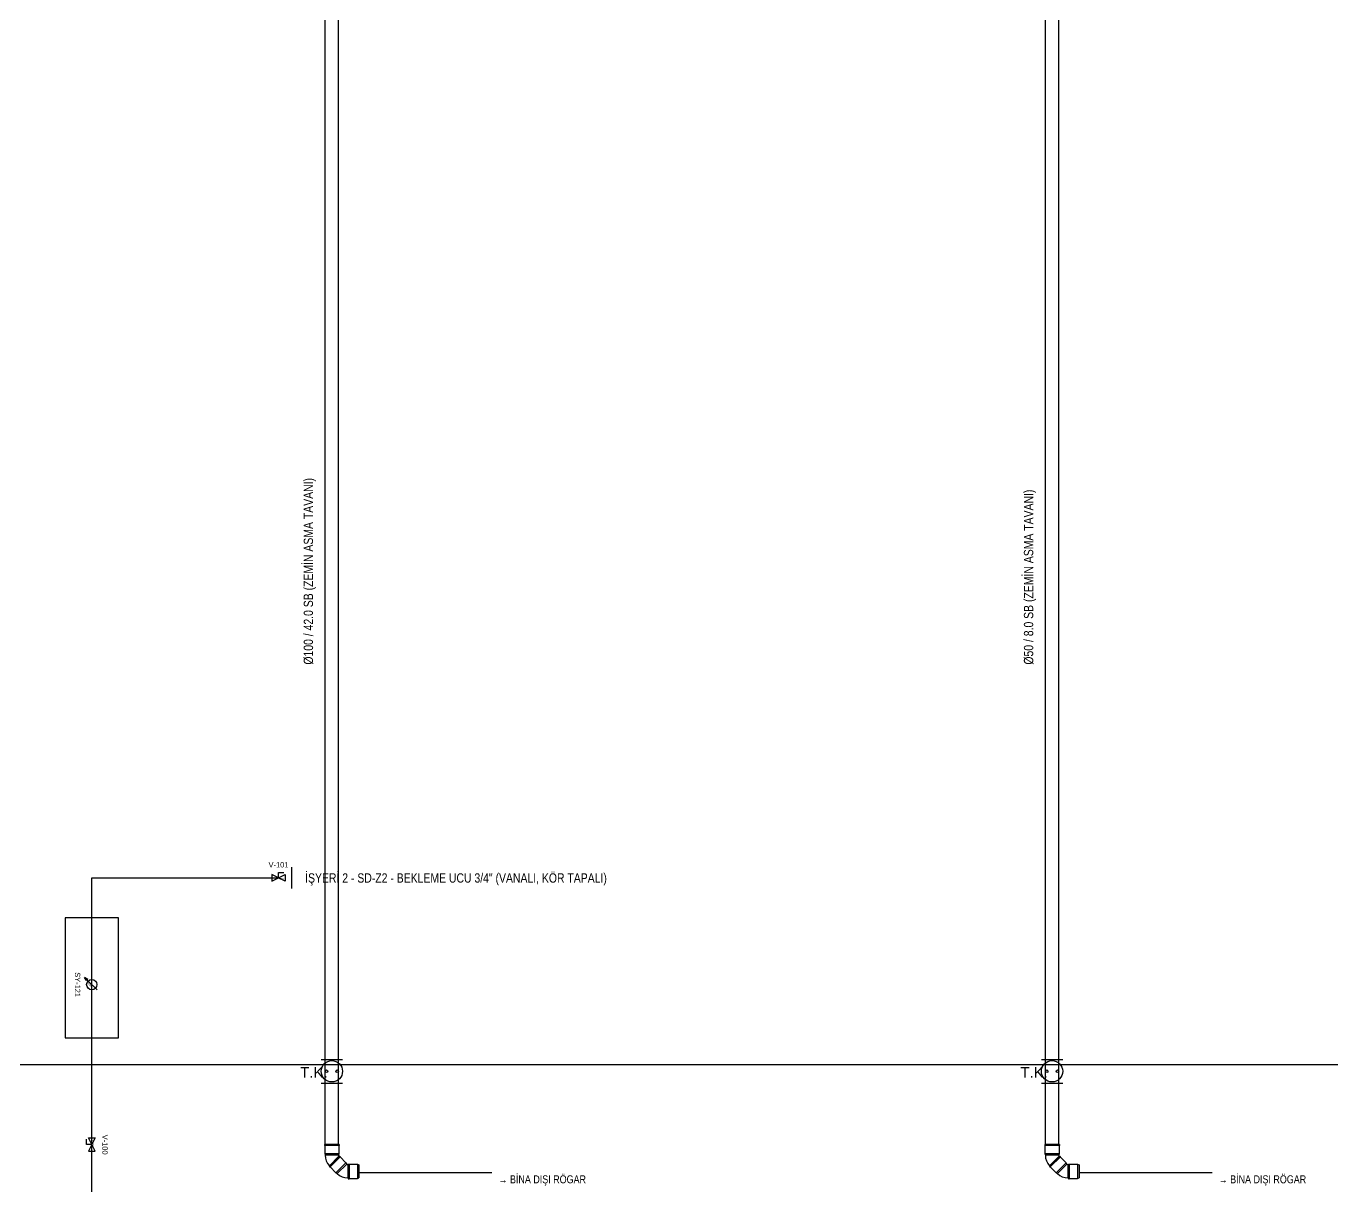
# Model space of a CAD drawing. Header units: centimetres. Extents: x 247996 to 314900, y -468471 to -440326.
# Drawn here: x 264051 to 265030, y -445941 to -445071 of the extents above; entities that cross this region are included whole.
import ezdxf
from ezdxf.enums import TextEntityAlignment as Align

# ---------------------------------------------------------------- set-up
doc = ezdxf.new("R2010")
doc.units = ezdxf.units.CM
doc.linetypes.add('0', pattern=[500, 500])
doc.layers.add('SCOTT-MTY-PISSU-CAP', color=211, linetype='Continuous', lineweight=30)
doc.layers.add('SCOTT-MTY-SOGUKSU-BORU', color=5, linetype='0', lineweight=30)
for name, color, linetype in [('SCOTT-MTY-PVC', 43, 'Continuous'), ('SCOTT-MTY-ROGAR', 5, 'Continuous'), ('SCOTT-MTY-SAYAC', 3, 'Continuous'), ('SCOTT-MTY-SEMA', 8, 'Continuous'), ('SCOTT-MTY-TES-YAZI', 7, 'Continuous'), ('SCOTT-MTY-VANA', 1, 'Continuous')]:
    doc.layers.add(name, color=color, linetype=linetype)
doc.styles.add('MTYCAPLT', font='arial.ttf')
doc.styles.add('ROTAS', font='arial.ttf')

# ---------------------------------------------------------------- blocks, each defined once
blk = doc.blocks.new('MTY-TEMIZLEME KAPAGI KOLON')
at = {"layer": 'SCOTT-MTY-VANA', "color": 1, "ltscale": 75}
for p, q in [((-10, 11), (10, 11)), ((-10, -11), (10, -11))]:
    blk.add_line(p, q, dxfattribs=at)
for centre, radius in [((0, 0), 10), ((-5, 0), 1.25), ((5, 0), 1.25)]:
    blk.add_circle(centre, radius, dxfattribs=at)
at = {"layer": 'SCOTT-MTY-VANA', "color": 1, "ltscale": 75, "style": 'MTYCAPLT'}
blk.add_attdef('TK', (-29.6, -6), '', height=10, dxfattribs=at)
blk = doc.blocks.new('PVC DIRSEK')
at = {"layer": 'SCOTT-MTY-PVC', "color": 43}
for p, q in [((-5.5, 0), (-5.5, -0.6)), ((5.5, 0), (-5.5, 0)), ((5.5, -0.6), (-5.5, -0.6)), ((-5.3, -0.6), (-5.3, -6.85)), ((5.3, -6.85), (-5.3, -6.85)), ((-5.3, -6.85), (-5, -7.99)), ((5, -7.99), (-5, -7.99)), ((5.29, -8.7), (-1.78, -15.77)), ((5.58, -8.98), (-1.56, -16.12)), ((6.31, -9.1), (-1.33, -16.73)), ((6.17, -9.24), (-1.33, -16.73)), ((5.3, -6.85), (5, -7.99)), ((5.29, -8.7), (5.58, -8.98)), ((5.3, -0.6), (5.3, -6.85)), ((5.5, 0), (5.5, -0.6)), ((5.88, -8.67), (5.51, -9.04)), ((5.88, -8.67), (5.58, -8.98)), ((5.88, -8.67), (6.31, -9.1)), ((5.88, -8.67), (6.31, -9.1)), ((6.31, -9.1), (6.17, -9.24)), ((6.17, -9.24), (10.59, -13.66)), ((-1.5, -16.05), (-1.89, -16.45)), ((-1.56, -16.12), (-1.89, -16.45)), ((-1.89, -16.45), (-1.47, -16.88)), ((-1.89, -16.45), (-1.47, -16.88)), ((-1.78, -15.77), (-1.5, -16.05)), ((-1.33, -16.73), (-1.47, -16.88)), ((-1.33, -16.73), (-1.47, -16.88)), ((-1.33, -16.73), (3.09, -21.15)), ((10.59, -13.66), (3.09, -21.15)), ((11.18, -14.68), (4.11, -21.75)), ((10.59, -13.66), (11.18, -14.68)), ((11.89, -14.97), (11.89, -24.97)), ((11.89, -14.97), (12.29, -14.97)), ((12.29, -14.53), (12.29, -14.97)), ((12.29, -14.53), (12.89, -14.53)), ((12.29, -14.97), (12.29, -25.03)), ((12.89, -14.53), (12.89, -14.73)), ((12.89, -14.73), (12.89, -25.33)), ((12.89, -14.73), (19.14, -14.73)), ((19.14, -14.73), (20.28, -15.07)), ((19.14, -14.73), (19.14, -25.33)), ((20.28, -15.07), (20.28, -25)), ((3.09, -21.15), (4.11, -21.75)), ((11.89, -24.97), (12.29, -24.97)), ((12.29, -24.97), (12.29, -25.53)), ((12.29, -25.53), (12.89, -25.53)), ((12.89, -25.33), (19.14, -25.33)), ((12.89, -25.33), (12.89, -25.53)), ((19.14, -25.33), (20.28, -25))]:
    blk.add_line(p, q, dxfattribs=at)
for centre, radius, start, end in [((6, -7.99), 11, 180, 225), ((6, -7.99), 1, 180, 225), ((11.89, -13.97), 1, 225, 270), ((11.89, -13.97), 11, 225, 270)]:
    blk.add_arc(centre, radius, start, end, dxfattribs=at)
blk = doc.blocks.new('MTY-KURESEL VANA')
at = {"layer": 'SCOTT-MTY-VANA'}
for p, q in [((0, 0), (0, 8)), ((0, 8), (8, 8))]:
    blk.add_line(p, q, dxfattribs=at)
blk.add_lwpolyline([(-10, 5), (-10, -5), (10, 5), (10, -5), (-10, 5)], dxfattribs=at)
blk.add_attdef('CAP', (-1.1, -2.7), '', height=2.5, dxfattribs=at)
blk = doc.blocks.new('MTY-SU SAYACI')
at = {"layer": 'SCOTT-MTY-VANA'}
blk.add_hatch(color=256, dxfattribs=at).paths.add_polyline_path([(9.8, 9.8), (5.6, 7), (7, 5.6)])
for p, q in [((-7.3, -7.3), (6.3, 6.3)), ((5.6, 7), (9.8, 9.8)), ((7, 5.6), (5.6, 7)), ((7, 5.6), (9.8, 9.8))]:
    blk.add_line(p, q, dxfattribs=at)
blk.add_circle((0, 0), 7, dxfattribs=at)
blk.add_attdef('CAP', (-2.3, -1.2), '', height=2.5, rotation=45, dxfattribs=at)

msp = doc.modelspace()

# ---------------------------------------------------------------- linework, layer by layer
at = {"layer": 'SCOTT-MTY-PVC'}
for p, q in [((264275, -445910), (264275, -441990)), ((264285, -445910), (264285, -441990)), ((264815, -445910), (264815, -441990)), ((264825, -445910), (264825, -441990)), ((264300, -445931), (264400, -445931)), ((264840, -445931), (264940, -445931))]:
    msp.add_line(p, q, dxfattribs=at)
at = {"layer": 'SCOTT-MTY-SAYAC'}
msp.add_lwpolyline([(264080, -445830), (264120, -445830), (264120, -445740), (264080, -445740)], close=True, dxfattribs=at)
at = {"layer": 'SCOTT-MTY-SEMA'}
msp.add_lwpolyline([(258900, -445850), (276550, -445850)], dxfattribs=at)
at = {"layer": 'SCOTT-MTY-SOGUKSU-BORU'}
msp.add_line((264250, -445718), (264250, -445702), dxfattribs=at)
msp.add_lwpolyline([(264100, -446140), (264100, -445710), (264240, -445710)], dxfattribs=at)

# ---------------------------------------------------------------- block references
at = {"layer": 'SCOTT-MTY-PISSU-CAP'}
ref = msp.add_blockref('MTY-TEMIZLEME KAPAGI KOLON', (264280, -445855), dxfattribs=dict(at, xscale=0.8, yscale=0.8))
ref.add_attrib('TK', 'T.K.', (264256.32, -445859.77), dxfattribs={"height": 8, "style": 'MTYCAPLT'})
ref = msp.add_blockref('MTY-TEMIZLEME KAPAGI KOLON', (264820, -445855), dxfattribs=dict(at, xscale=0.8, yscale=0.8))
ref.add_attrib('TK', 'T.K.', (264796.32, -445859.77), dxfattribs={"height": 8, "style": 'MTYCAPLT'})
at = {"layer": 'SCOTT-MTY-PVC'}
for p in [(264280, -445910), (264820, -445910)]:
    msp.add_blockref('PVC DIRSEK', p, dxfattribs=at)
at = {"layer": 'SCOTT-MTY-SAYAC'}
ref = msp.add_blockref('MTY-SU SAYACI', (264100, -445790), dxfattribs=dict(at, xscale=0.55, yscale=0.55, rotation=90))
ref.add_attrib('CAP', 'DN20', (264100.63, -445791.26), dxfattribs={"height": 1.375, "rotation": 135})
at = {"layer": 'SCOTT-MTY-VANA', "xscale": 0.5, "yscale": 0.5}
msp.add_blockref('MTY-KURESEL VANA', (264240, -445710), dxfattribs=at).add_auto_attribs({'CAP': 'DN20'})
at = {"layer": 'SCOTT-MTY-VANA', "xscale": 0.5, "yscale": 0.5, "rotation": 90}
msp.add_blockref('MTY-KURESEL VANA', (264100, -445910), dxfattribs=at).add_auto_attribs({'CAP': 'DN20'})

# ---------------------------------------------------------------- texts
at = {"layer": 'SCOTT-MTY-PISSU-CAP', "style": 'ROTAS', "width": 0.8}
for s, p in [('Ø100 / 42.0 SB (ZEMİN ASMA TAVANI)', (264268, -445550)), ('Ø50 / 8.0 SB (ZEMİN ASMA TAVANI)', (264808, -445550))]:
    msp.add_text(s, height=7, rotation=90, dxfattribs=at).set_placement(p, align=Align.BOTTOM_LEFT)
at = {"layer": 'SCOTT-MTY-ROGAR', "style": 'ROTAS', "width": 0.8}
for p in [(264405, -445936), (264945, -445936)]:
    msp.add_text('→ BİNA DIŞI RÖGAR', height=6, dxfattribs=at).set_placement(p, align=Align.MIDDLE_LEFT)
at = {"layer": 'SCOTT-MTY-TES-YAZI', "style": 'ROTAS', "width": 0.8}
msp.add_text('İŞYERİ 2 - SD-Z2 - BEKLEME UCU 3/4" (VANALI, KÖR TAPALI)', height=7, dxfattribs=at).set_placement((264260, -445710), align=Align.MIDDLE_LEFT)
at = {"layer": 'SCOTT-MTY-VANA', "style": 'ROTAS', "width": 0.8}
msp.add_text('V-101', height=4, dxfattribs=at).set_placement((264240, -445700.1), align=Align.MIDDLE_CENTER)
for s, p in [('SY-121', (264089.35, -445790)), ('V-100', (264109.9, -445910))]:
    msp.add_text(s, height=4, rotation=-90, dxfattribs=at).set_placement(p, align=Align.MIDDLE_CENTER)

doc.saveas('drawing.dxf')
